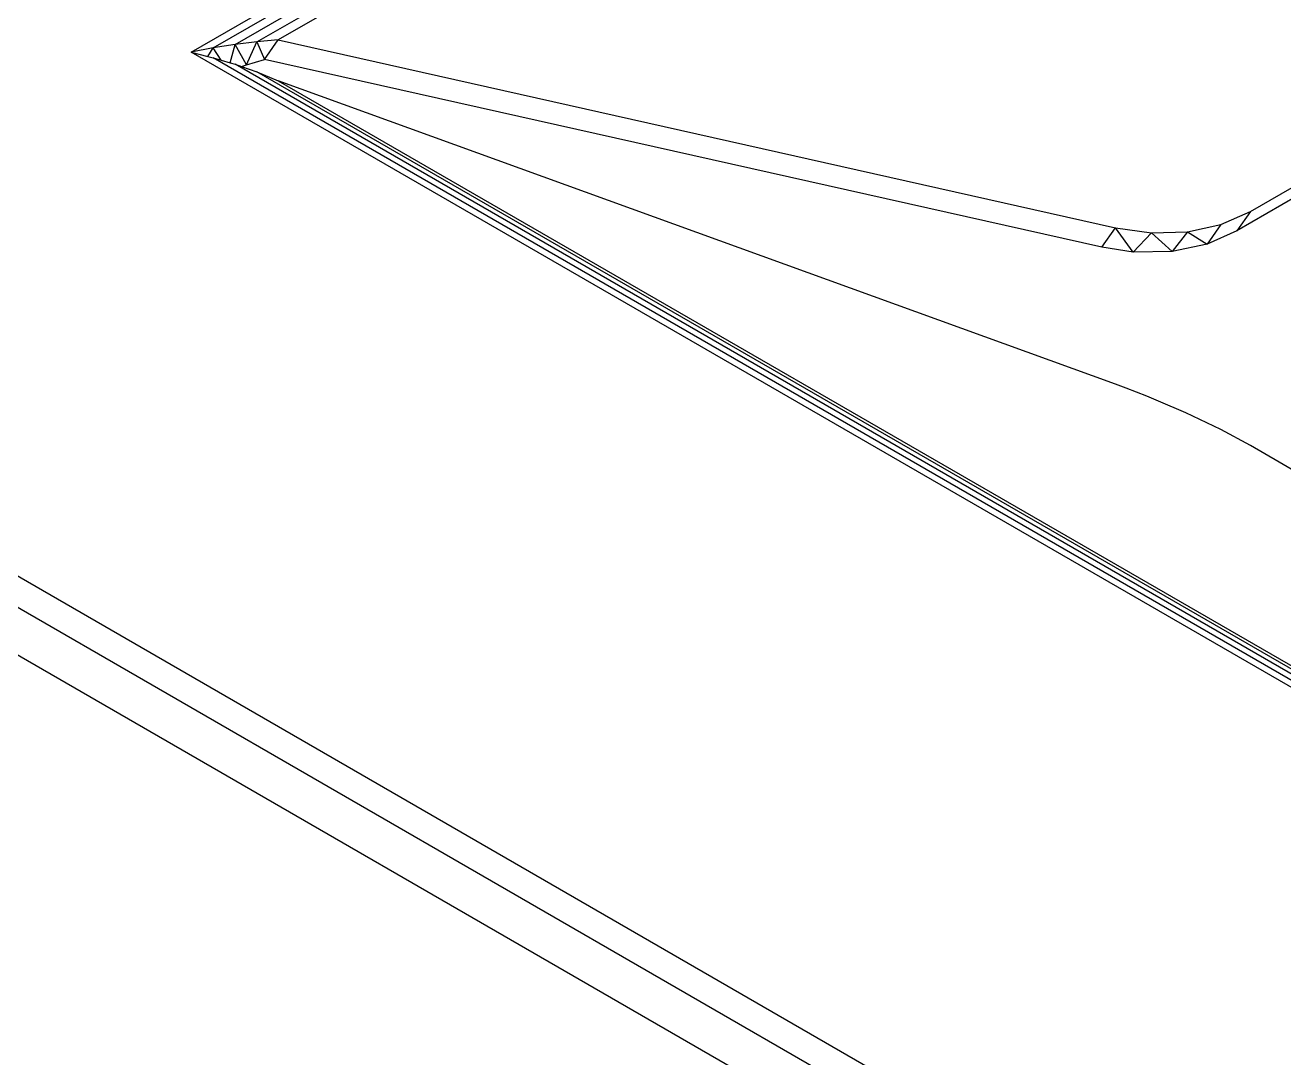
# Model space of a CAD drawing. Header units: millimetres. Extents: x 153 to 4750, y 92 to 3343.
# Drawn here: x 3369 to 3434.1, y 2798.9 to 2852.3 of the extents above; entities that cross this region are included whole.
import ezdxf

# ---------------------------------------------------------------- set-up
doc = ezdxf.new("R2010")
doc.units = ezdxf.units.MM

msp = doc.modelspace()

# ---------------------------------------------------------------- linework, layer by layer
for p, q in [((3377.623, 2850.924), (3562.153, 2957.463)), ((3378.766, 2851.152), (3561.72, 2956.756)), ((3379.903, 2851.331), (3561.264, 2956.04)), ((3381.028, 2851.466), (3560.804, 2955.26)), ((3560.327, 2954.441), (3382.136, 2851.563)), ((3432.416, 2842.69), (3551.666, 2911.539)), ((3382.136, 2851.563), (3381.028, 2851.466)), ((3381.429, 2850.557), (3382.136, 2851.563)), ((3382.136, 2851.563), (3425.439, 2841.847)), ((3378.766, 2851.152), (3377.623, 2850.924)), ((3632.864, 2703.561), (3377.623, 2850.924)), ((3377.623, 2850.924), (3378.494, 2850.709)), ((3378.494, 2850.709), (3378.766, 2851.152)), ((3379.903, 2851.331), (3378.766, 2851.152)), ((3379.177, 2850.52), (3378.766, 2851.152)), ((3379.648, 2850.38), (3379.903, 2851.331)), ((3381.028, 2851.466), (3379.903, 2851.331)), ((3380.487, 2850.27), (3379.903, 2851.331)), ((3380.487, 2850.27), (3381.028, 2851.466)), ((3381.028, 2851.466), (3381.429, 2850.557)), ((3378.494, 2850.709), (3378.766, 2850.642)), ((3632.422, 2704.194), (3378.766, 2850.642)), ((3378.766, 2850.642), (3379.177, 2850.52)), ((3379.177, 2850.52), (3379.648, 2850.38)), ((3379.648, 2850.38), (3379.903, 2850.304)), ((3631.974, 2704.771), (3379.903, 2850.304)), ((3379.903, 2850.304), (3380.233, 2850.189)), ((3380.233, 2850.189), (3380.487, 2850.27)), ((3380.487, 2850.27), (3381.429, 2850.557)), ((3424.732, 2840.841), (3381.429, 2850.557)), ((3380.233, 2850.189), (3381.028, 2849.909)), ((3381.028, 2849.909), (3382.136, 2849.454)), ((3631.515, 2705.29), (3381.028, 2849.909)), ((3382.136, 2849.454), (3631.038, 2705.751)), ((3425.439, 2833.756), (3382.136, 2849.454)), ((3441.591, 2847.39), (3431.709, 2841.684)), ((3329.515, 2846.433), (3625.086, 2675.786)), ((3625.086, 2674.152), (3329.515, 2844.8)), ((3430.891, 2842.014), (3432.416, 2842.69)), ((3432.416, 2842.69), (3431.709, 2841.684)), ((3329.515, 2842.351), (3625.086, 2671.703)), ((3424.732, 2840.841), (3425.439, 2841.847)), ((3425.439, 2841.847), (3427.312, 2841.581)), ((3426.355, 2840.593), (3425.439, 2841.847)), ((3429.161, 2841.635), (3430.891, 2842.014)), ((3430.891, 2842.014), (3430.181, 2841.007)), ((3427.312, 2841.581), (3426.355, 2840.593)), ((3427.312, 2841.581), (3429.161, 2841.635)), ((3427.312, 2841.581), (3428.373, 2840.62)), ((3429.161, 2841.635), (3428.373, 2840.62)), ((3429.161, 2841.635), (3430.181, 2841.007)), ((3431.709, 2841.684), (3430.181, 2841.007)), ((3426.355, 2840.593), (3424.732, 2840.841)), ((3428.373, 2840.62), (3426.355, 2840.593)), ((3430.181, 2841.007), (3428.373, 2840.62)), ((3425.988, 2833.546), (3425.439, 2833.756)), ((3427.062, 2833.136), (3425.988, 2833.546)), ((3427.663, 2832.88), (3427.062, 2833.136)), ((3429.08, 2832.276), (3427.663, 2832.88)), ((3430.888, 2831.408), (3429.08, 2832.276)), ((3432.416, 2830.581), (3430.888, 2831.408)), ((3450.572, 2820.099), (3432.416, 2830.581))]:
    msp.add_line(p, q)

doc.saveas('drawing.dxf')
